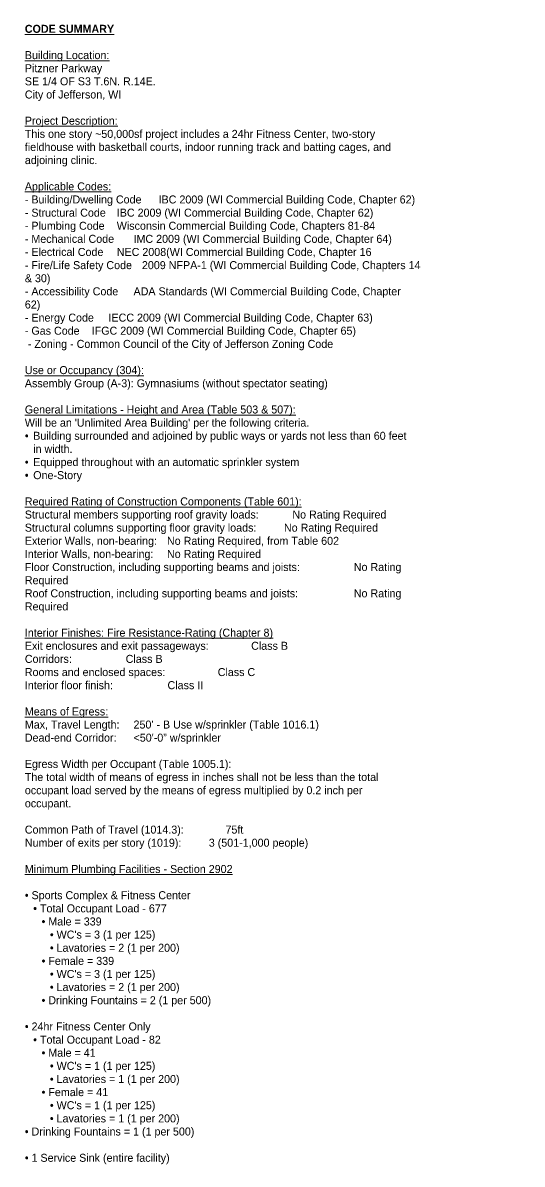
# Model space of a CAD drawing. Header units: inches. Extents: x -1442 to 59636, y -36095 to 792.
# Drawn here: x 54690.6 to 54696.2, y 80.71 to 93.52 of the extents above; entities that cross this region are included whole.
import ezdxf

# ---------------------------------------------------------------- set-up
doc = ezdxf.new("R2010")
doc.units = ezdxf.units.IN
doc.header["$MEASUREMENT"] = 0
doc.layers.add('G-ANNO-TEXT', color=231, linetype='Continuous', lineweight=9)
doc.styles.add('Century Gothic', font='GOTHIC.TTF', dxfattribs={"height": 0.089819})

msp = doc.modelspace()

# ---------------------------------------------------------------- texts
at = {"layer": 'G-ANNO-TEXT', "color": 137, "char_height": 0.08982, "attachment_point": 1, "line_spacing_factor": 0.984117, "style": 'Century Gothic', "bg_fill": 3, "box_fill_scale": 1.25, "bg_fill_color": 0, "bg_fill_transparency": 0}
for s, insert, width in [('\\fCentury Gothic|b1|i0|c0|p34|;\\LCODE SUMMARY', (54690.618, 93.493), 1.1668), ('\\LBuilding Location:', (54690.618, 93.198), 1.23352), ('\\LProject Description:', (54690.618, 92.462), 1.34644), ('\\LApplicable Codes:', (54690.618, 91.725), 1.31051), ('\\LUse or Occupancy (304):', (54690.618, 89.663), 1.72796), ('\\LGeneral Limitations - Height and Area (Table 503 & 507):', (54690.618, 89.221), 3.89047), ('\\LRequired Rating of Construction Components (Table 601):', (54690.618, 88.189), 4.01878), ('\\LInterior Finishes: Fire Resistance-Rating (Chapter 8)', (54690.618, 86.716), 3.46447), ('\\LMeans of Egress:', (54690.618, 85.832), 1.14798), ('Egress Width per Occupant (Table 1005.1):', (54690.618, 85.243), 2.95121), ('Common Path of Travel (1014.3):', (54690.618, 84.506), 2.27372), ('\\LMinimum Plumbing Facilities - Section 2902', (54690.618, 84.064), 2.95634), ('• Sports Complex & Fitness Center', (54690.618, 83.77), 2.37123), ('• 24hr Fitness Center Only', (54690.618, 82.297), 1.78099), ('• 1 Service Sink (entire facility)', (54690.618, 80.823), 2.07868)]:
    msp.add_mtext(s, dxfattribs=dict(at, insert=insert, width=width))

# ---------------------------------------------------------------- next in the draw order: texts
at = {"layer": 'G-ANNO-TEXT', "color": 137, "attachment_point": 1, "line_spacing_factor": 0.984117, "style": 'Century Gothic', "bg_fill": 3, "box_fill_scale": 1.25, "bg_fill_color": 0, "bg_fill_transparency": 0}
for s, insert, char_height, width in [('Pitzner Parkway', (54690.618, 93.051), 0.08982, 1.07954), ('This one story ~50,000sf project includes a 24hr Fitness Center, two-story', (54690.618, 92.314), 0.08982, 4.90842), ('- Building/Dwelling Code', (54690.618, 91.578), 0.08982, 1.73822), ('Assembly Group (A-3): Gymnasiums (without spectator seating) ', (54690.618, 89.515), 0.08982, 4.43623), ("Will be an 'Unlimited Area Building' per the following criteria.", (54690.618, 89.073), 0.08982, 4.16249), ('Structural members supporting roof gravity loads:', (54690.618, 88.042), 0.08982, 3.41656), ('Exit enclosures and exit passageways:', (54690.618, 86.569), 0.08982, 2.62957), ('Max, Travel Length:', (54690.618, 85.685), 0.08982, 1.34473), ('The total width of means of egress in inches shall not be less than the total', (54690.618, 85.096), 0.08982, 5.13767), ('75ft', (54692.868, 84.506), 0.0898, 0.25492), ('• Total Occupant Load - 677', (54690.712, 83.622), 0.08982, 1.99143), ('• Total Occupant Load - 82', (54690.712, 82.149), 0.08982, 1.91102)]:
    msp.add_mtext(s, dxfattribs=dict(at, insert=insert, char_height=char_height, width=width))

# ---------------------------------------------------------------- next in the draw order: texts
for s, insert, char_height, width in [('SE 1/4 OF S3 T.6N. R.14E.', (54690.618, 92.904), 0.08982, 1.64584), ('fieldhouse with basketball courts, indoor running track and batting cages, and', (54690.618, 92.167), 0.08982, 5.45589), ('IBC 2009 (WI Commercial Building Code, Chapter 62)', (54692.118, 91.578), 0.08982, 3.70741), ('- Structural Code', (54690.618, 91.43), 0.08982, 1.18391), ('•', (54690.618, 88.926), 0.0898, 0.08554), ('No Rating Required', (54693.618, 88.042), 0.08982, 1.35841), ('   Class B', (54693.056, 86.569), 0.0898, 0.5988), ('Corridors:', (54690.618, 86.422), 0.0898, 0.65697), ('   Class B', (54691.649, 86.422), 0.0898, 0.5988), ("250' - B Use w/sprinkler (Table 1016.1)", (54691.837, 85.685), 0.08982, 2.54232), ('occupant load served by the means of egress multiplied by 0.2 inch per', (54690.618, 84.948), 0.08982, 5.00936), ('Number of exits per story (1019):', (54690.618, 84.359), 0.08982, 2.21384), ('• Male = 339', (54690.806, 83.475), 0.08982, 0.88793), ('• Male = 41', (54690.806, 82.002), 0.08982, 0.80752)]:
    msp.add_mtext(s, dxfattribs=dict(at, insert=insert, char_height=char_height, width=width))

# ---------------------------------------------------------------- next in the draw order: texts
for s, insert, char_height, width in [('City of Jefferson, WI', (54690.618, 92.756), 0.08982, 1.36183), ('adjoining clinic.', (54690.618, 92.02), 0.08982, 1.09152), ('IBC 2009 (WI Commercial Building Code, Chapter 62)', (54691.649, 91.43), 0.08982, 3.70741), ('Building surrounded and adjoined by public ways or yards not less than 60 feet', (54690.712, 88.926), 0.08982, 5.46102), ('Structural columns supporting floor gravity loads:', (54690.618, 87.895), 0.08982, 3.37721), ('Rooms and enclosed spaces:', (54690.618, 86.274), 0.08982, 2.05473), ('Dead-end Corridor:', (54690.618, 85.538), 0.08982, 1.36697), ('occupant.', (54690.618, 84.801), 0.0898, 0.73738), ('3 (501-1,000 people)', (54692.681, 84.359), 0.08982, 1.42), ("• WC's = 3 (1 per 125)", (54690.899, 83.328), 0.08982, 1.48673), ("• WC's = 1 (1 per 125)", (54690.899, 81.855), 0.08982, 1.48673)]:
    msp.add_mtext(s, dxfattribs=dict(at, insert=insert, char_height=char_height, width=width))

# ---------------------------------------------------------------- next in the draw order: texts
for s, insert, char_height, width in [('- Plumbing Code', (54690.618, 91.283), 0.08982, 1.18391), ('in width.', (54690.712, 88.779), 0.0898, 0.57998), ('No Rating Required', (54693.524, 87.895), 0.08982, 1.35841), ('Exterior Walls, non-bearing:', (54690.618, 87.747), 0.08982, 1.87167), ('   Class C', (54692.681, 86.274), 0.0898, 0.63301), ('Interior floor finish:', (54690.618, 86.127), 0.08982, 1.23352), ("<50'-0” w/sprinkler", (54691.837, 85.538), 0.08982, 1.25234), ('• Lavatories = 2 (1 per 200)', (54690.899, 83.18), 0.08982, 1.85798), ('• Lavatories = 1 (1 per 200)', (54690.899, 81.707), 0.08982, 1.85798)]:
    msp.add_mtext(s, dxfattribs=dict(at, insert=insert, char_height=char_height, width=width))

# ---------------------------------------------------------------- next in the draw order: texts
for s, insert, char_height, width in [('Wisconsin Commercial Building Code, Chapters 81-84', (54691.649, 91.283), 0.08982, 3.73478), ('•', (54690.618, 88.631), 0.0898, 0.08554), ('No Rating Required, from Table 602', (54692.212, 87.747), 0.08982, 2.45507), ('   Class II', (54692.118, 86.127), 0.08982, 0.58511), ('• Female = 339', (54690.806, 83.033), 0.08982, 1.0573), ('• Female = 41', (54690.806, 81.56), 0.08982, 0.97689)]:
    msp.add_mtext(s, dxfattribs=dict(at, insert=insert, char_height=char_height, width=width))

# ---------------------------------------------------------------- next in the draw order: texts
at = {"layer": 'G-ANNO-TEXT', "color": 137, "char_height": 0.08982, "attachment_point": 1, "line_spacing_factor": 0.984117, "style": 'Century Gothic', "bg_fill": 3, "box_fill_scale": 1.25, "bg_fill_color": 0, "bg_fill_transparency": 0}
for s, insert, width in [('- Mechanical Code', (54690.618, 91.136), 1.3721), ('Equipped throughout with an automatic sprinkler system', (54690.712, 88.631), 3.91955), ('Interior Walls, non-bearing:', (54690.618, 87.6), 1.84772), ("• WC's = 3 (1 per 125)", (54690.899, 82.886), 1.48673), ("• WC's = 1 (1 per 125)", (54690.899, 81.413), 1.48673)]:
    msp.add_mtext(s, dxfattribs=dict(at, insert=insert, width=width))

# ---------------------------------------------------------------- next in the draw order: texts
at = {"layer": 'G-ANNO-TEXT', "color": 137, "attachment_point": 1, "line_spacing_factor": 0.984117, "style": 'Century Gothic', "bg_fill": 3, "box_fill_scale": 1.25, "bg_fill_color": 0, "bg_fill_transparency": 0}
for s, insert, char_height, width in [('IMC 2009 (WI Commercial Building Code, Chapter 64)', (54691.837, 91.136), 0.08982, 3.75702), ('•', (54690.618, 88.484), 0.0898, 0.08554), ('No Rating Required', (54692.212, 87.6), 0.08982, 1.35841), ('• Lavatories = 2 (1 per 200)', (54690.899, 82.739), 0.08982, 1.85798), ('• Lavatories = 1 (1 per 200)', (54690.899, 81.265), 0.08982, 1.85798)]:
    msp.add_mtext(s, dxfattribs=dict(at, insert=insert, char_height=char_height, width=width))

# ---------------------------------------------------------------- next in the draw order: texts
for s, insert, char_height, width in [('- Electrical Code', (54690.618, 90.989), 0.08982, 1.17022), ('One-Story', (54690.712, 88.484), 0.0898, 0.68776), ('Floor Construction, including supporting beams and joists:', (54690.618, 87.453), 0.08982, 3.99483), ('• Drinking Fountains = 2 (1 per 500)', (54690.806, 82.591), 0.08982, 2.39861), ('• Drinking Fountains = 1 (1 per 500)', (54690.618, 81.118), 0.08982, 2.39861)]:
    msp.add_mtext(s, dxfattribs=dict(at, insert=insert, char_height=char_height, width=width))

# ---------------------------------------------------------------- next in the draw order: texts
for s, insert, char_height, width in [('NEC 2008(WI Commercial Building Code, Chapter 16', (54691.649, 90.989), 0.08982, 3.68174), (' No Rating', (54694.274, 87.453), 0.0898, 0.72711), ('Required', (54690.618, 87.305), 0.0898, 0.6313)]:
    msp.add_mtext(s, dxfattribs=dict(at, insert=insert, char_height=char_height, width=width))

# ---------------------------------------------------------------- next in the draw order: texts
at = {"layer": 'G-ANNO-TEXT', "color": 137, "char_height": 0.08982, "attachment_point": 1, "line_spacing_factor": 0.984117, "style": 'Century Gothic', "bg_fill": 3, "box_fill_scale": 1.25, "bg_fill_color": 0, "bg_fill_transparency": 0}
for s, insert, width in [('- Fire/Life Safety Code', (54690.618, 90.841), 1.53634), ('Roof Construction, including supporting beams and joists:', (54690.618, 87.158), 3.98114)]:
    msp.add_mtext(s, dxfattribs=dict(at, insert=insert, width=width))

# ---------------------------------------------------------------- next in the draw order: texts
at = {"layer": 'G-ANNO-TEXT', "color": 137, "attachment_point": 1, "line_spacing_factor": 0.984117, "style": 'Century Gothic', "bg_fill": 3, "box_fill_scale": 1.25, "bg_fill_color": 0, "bg_fill_transparency": 0}
for s, insert, char_height, width in [('2009 NFPA-1 (WI Commercial Building Code, Chapters 14', (54691.931, 90.841), 0.08982, 3.96917), ('& 30)', (54690.618, 90.694), 0.0898, 0.3627), (' No Rating', (54694.274, 87.158), 0.0898, 0.72711), ('Required', (54690.618, 87.011), 0.0898, 0.6313)]:
    msp.add_mtext(s, dxfattribs=dict(at, insert=insert, char_height=char_height, width=width))

# ---------------------------------------------------------------- next in the draw order: texts
at = {"layer": 'G-ANNO-TEXT', "color": 137, "insert": (54690.618, 90.547), "char_height": 0.08982, "width": 1.36526, "attachment_point": 1, "line_spacing_factor": 0.984117, "style": 'Century Gothic', "bg_fill": 3, "box_fill_scale": 1.25, "bg_fill_color": 0, "bg_fill_transparency": 0}
msp.add_mtext('- Accessibility Code', dxfattribs=at)

# ---------------------------------------------------------------- next in the draw order: texts
at = {"layer": 'G-ANNO-TEXT', "color": 137, "attachment_point": 1, "line_spacing_factor": 0.984117, "style": 'Century Gothic', "bg_fill": 3, "box_fill_scale": 1.25, "bg_fill_color": 0, "bg_fill_transparency": 0}
for s, insert, char_height, width in [('ADA Standards (WI Commercial Building Code, Chapter', (54691.837, 90.547), 0.08982, 3.911), ('62)', (54690.618, 90.399), 0.0898, 0.21386)]:
    msp.add_mtext(s, dxfattribs=dict(at, insert=insert, char_height=char_height, width=width))

# ---------------------------------------------------------------- next in the draw order: texts
at = {"layer": 'G-ANNO-TEXT', "color": 137, "insert": (54690.618, 90.252), "char_height": 0.08982, "width": 1.00427, "attachment_point": 1, "line_spacing_factor": 0.984117, "style": 'Century Gothic', "bg_fill": 3, "box_fill_scale": 1.25, "bg_fill_color": 0, "bg_fill_transparency": 0}
msp.add_mtext('- Energy Code', dxfattribs=at)

# ---------------------------------------------------------------- next in the draw order: texts
at = {"layer": 'G-ANNO-TEXT', "color": 137, "attachment_point": 1, "line_spacing_factor": 0.984117, "style": 'Century Gothic', "bg_fill": 3, "box_fill_scale": 1.25, "bg_fill_color": 0, "bg_fill_transparency": 0}
for s, insert, char_height, width in [('IECC 2009 (WI Commercial Building Code, Chapter 63)', (54691.556, 90.252), 0.08982, 3.81861), ('- Gas Code', (54690.618, 90.105), 0.0898, 0.80923)]:
    msp.add_mtext(s, dxfattribs=dict(at, insert=insert, char_height=char_height, width=width))

# ---------------------------------------------------------------- next in the draw order: texts
at = {"layer": 'G-ANNO-TEXT', "color": 137, "insert": (54691.368, 90.105), "char_height": 0.08982, "width": 3.82032, "attachment_point": 1, "line_spacing_factor": 0.984117, "style": 'Century Gothic', "bg_fill": 3, "box_fill_scale": 1.25, "bg_fill_color": 0, "bg_fill_transparency": 0}
msp.add_mtext('IFGC 2009 (WI Commercial Building Code, Chapter 65)', dxfattribs=at)

# ---------------------------------------------------------------- next in the draw order: texts
at = {"layer": 'G-ANNO-TEXT', "color": 137, "insert": (54690.618, 89.957), "char_height": 0.08982, "width": 4.50808, "attachment_point": 1, "line_spacing_factor": 0.984117, "style": 'Century Gothic', "bg_fill": 3, "box_fill_scale": 1.25, "bg_fill_color": 0, "bg_fill_transparency": 0}
msp.add_mtext(' - Zoning - Common Council of the City of Jefferson Zoning Code', dxfattribs=at)

doc.saveas('drawing.dxf')
